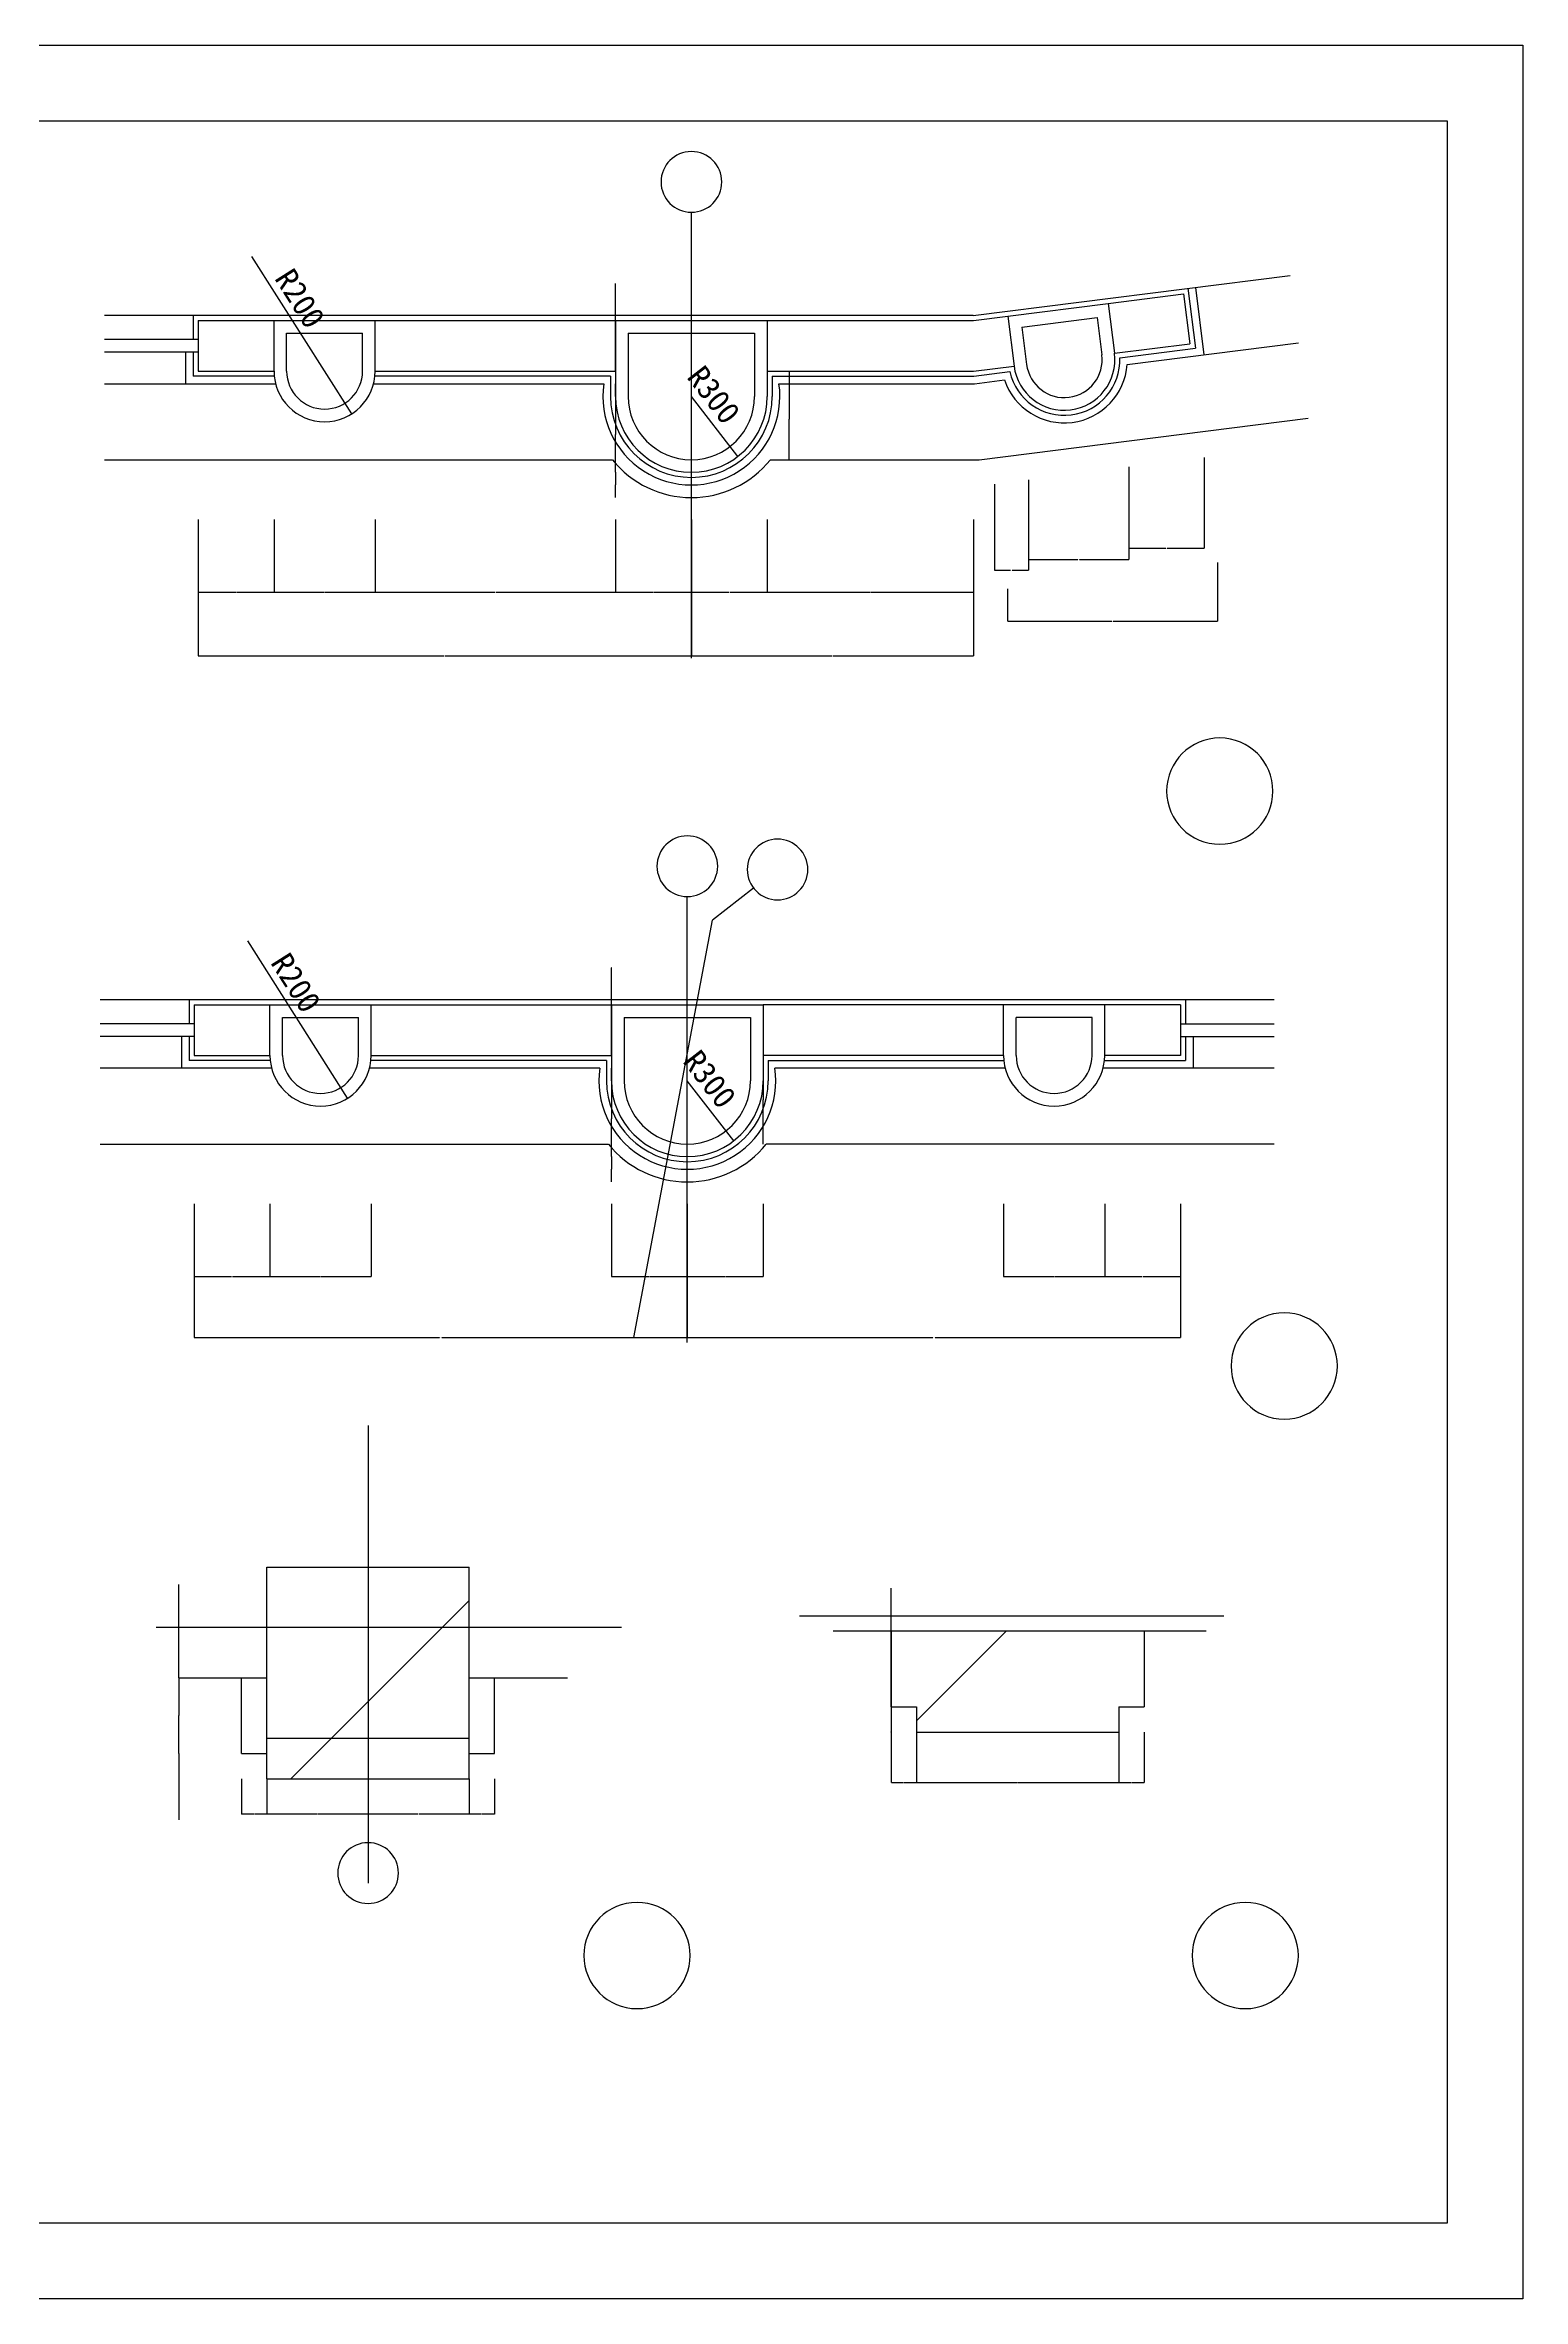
# Model space of a CAD drawing. Header units: metres. Extents: x -2 to 110498, y -28334 to 24454.
# Drawn here: x 55469 to 61312, y 503 to 9413 of the extents above; entities that cross this region are included whole.
import ezdxf

# ---------------------------------------------------------------- set-up
doc = ezdxf.new("R2010")
doc.units = ezdxf.units.M
for name, color, linetype in [('AXIS', 3, 'Continuous'), ('DOTE', 1, 'Continuous'), ('PUB_DIM', 3, 'Continuous'), ('PUB_HATCH', 7, 'Continuous'), ('PUB_TEXT', 7, 'Continuous'), ('TK', 143, 'Continuous'), ('WALL', 255, 'Continuous')]:
    doc.layers.add(name, color=color, linetype=linetype)
doc.dimstyles.get("Standard").update_dxf_attribs({"dimtxt": 2.5, "dimasz": 2.5, "dimexe": 1.25, "dimexo": 0.625, "dimtad": 1, "dimcen": 2.5, "dimazin": 3, "dimtfac": 1, "dimtmove": 0, "dimatfit": 3})

# ---------------------------------------------------------------- blocks, each defined once
blk = doc.blocks.new('_AXISO')
blk.add_circle((0, 0), 0.5)
blk = doc.blocks.new('_INDEX1')
blk.add_lwpolyline([(-0.5, 0, 1), (0.5, 0, 1)], format="xyb", close=True)
blk = doc.blocks.new('*D125')
for p, q in [((57724.14, 8470.64), (57723.89, 8470.64)), ((57724.39, 8324.11), (57724.39, 8470.64)), ((57724.39, 8124.11), (57724.39, 8470.64)), ((57724.39, 8470.64), (57724.39, 8470.64)), ((57724.64, 8470.64), (57724.89, 8470.64))]:
    blk.add_line(p, q)
at = {"layer": 'Defpoints'}
for p in [(57724.39, 8470.64), (57724.39, 8324.11), (57724.39, 8124.11)]:
    blk.add_point(p, dxfattribs=at)
at = {"layer": 'PUB_DIM', "insert": (57724.39, 8471.765), "char_height": 1, "attachment_point": 5}
blk.add_mtext('0', dxfattribs=at)
blk = doc.blocks.new('*D126')
for p, q in [((58411.69, 8124.11), (58411.69, 7934.53)), ((58411.44, 7934.53), (58411.19, 7934.53)), ((58411.69, 7774.11), (58411.69, 7934.53)), ((58411.69, 7934.53), (58411.69, 7934.53)), ((58411.94, 7934.53), (58412.19, 7934.53))]:
    blk.add_line(p, q)
at = {"layer": 'Defpoints'}
for p in [(58411.69, 8124.11), (58411.69, 7934.53), (58411.69, 7774.11)]:
    blk.add_point(p, dxfattribs=at)
at = {"layer": 'PUB_DIM', "insert": (58411.69, 7935.655), "char_height": 1, "attachment_point": 5}
blk.add_mtext('0', dxfattribs=at)
blk = doc.blocks.new('*D127')
for p, q in [((58324.39, 7537.25), (58324.39, 7249.82)), ((59140.39, 7537.25), (59140.39, 7249.82)), ((58324.64, 7249.82), (58730.89, 7249.82)), ((58733.89, 7249.82), (59140.14, 7249.82))]:
    blk.add_line(p, q)
at = {"layer": 'Defpoints'}
for p in [(58324.39, 7537.25), (59140.39, 7537.25), (58324.39, 7249.82)]:
    blk.add_point(p, dxfattribs=at)
at = {"layer": 'PUB_DIM', "insert": (58732.39, 7249.82), "char_height": 1, "attachment_point": 5}
blk.add_mtext('816', dxfattribs=at)
blk = doc.blocks.new('*D128')
for p, q in [((57724.39, 8024.11), (57724.39, 7874.11)), ((57724.14, 7874.11), (57723.89, 7874.11)), ((57724.39, 7724.11), (57724.39, 7874.11)), ((57724.39, 7874.11), (57724.39, 7874.11)), ((57724.64, 7874.11), (57724.89, 7874.11))]:
    blk.add_line(p, q)
at = {"layer": 'Defpoints'}
for p in [(57724.39, 8024.11), (57724.39, 7874.11), (57724.39, 7724.11)]:
    blk.add_point(p, dxfattribs=at)
at = {"layer": 'PUB_DIM', "insert": (57724.39, 7875.235), "char_height": 1, "attachment_point": 5}
blk.add_mtext('0', dxfattribs=at)
blk = doc.blocks.new('*D129')
for p, q in [((56074.39, 7537.25), (56074.39, 7249.82)), ((56374.39, 7537.25), (56374.39, 7249.82)), ((56074.64, 7249.82), (56222.89, 7249.82)), ((56225.89, 7249.82), (56374.14, 7249.82))]:
    blk.add_line(p, q)
at = {"layer": 'Defpoints'}
for p in [(56074.39, 7537.25), (56374.39, 7537.25), (56074.39, 7249.82)]:
    blk.add_point(p, dxfattribs=at)
at = {"layer": 'PUB_DIM', "insert": (56224.39, 7249.82), "char_height": 1, "attachment_point": 5}
blk.add_mtext('300', dxfattribs=at)
blk = doc.blocks.new('*D130')
for p, q in [((57724.14, 7674.11), (57723.89, 7674.11)), ((57724.39, 7724.11), (57724.39, 7674.11)), ((57724.39, 7624.11), (57724.39, 7674.11)), ((57724.39, 7674.11), (57724.39, 7674.11)), ((57724.64, 7674.11), (57724.89, 7674.11))]:
    blk.add_line(p, q)
at = {"layer": 'Defpoints'}
for p in [(57724.39, 7724.11), (57724.39, 7674.11), (57724.39, 7624.11)]:
    blk.add_point(p, dxfattribs=at)
at = {"layer": 'PUB_DIM', "insert": (57724.39, 7675.235), "char_height": 1, "attachment_point": 5}
blk.add_mtext('0', dxfattribs=at)
blk = doc.blocks.new('*D131')
for p, q in [((58024.39, 7537.25), (58024.39, 7249.82)), ((58324.39, 7537.25), (58324.39, 7249.82)), ((58024.64, 7249.82), (58172.89, 7249.82)), ((58175.89, 7249.82), (58324.14, 7249.82))]:
    blk.add_line(p, q)
at = {"layer": 'Defpoints'}
for p in [(58024.39, 7537.25), (58324.39, 7537.25), (58024.39, 7249.82)]:
    blk.add_point(p, dxfattribs=at)
at = {"layer": 'PUB_DIM', "insert": (58174.39, 7249.82), "char_height": 1, "attachment_point": 5}
blk.add_mtext('300', dxfattribs=at)
blk = doc.blocks.new('*D132')
for p, q in [((57724.39, 7537.25), (57724.39, 7249.82)), ((58024.39, 7537.25), (58024.39, 7249.82)), ((57724.64, 7249.82), (57872.89, 7249.82)), ((57875.89, 7249.82), (58024.14, 7249.82))]:
    blk.add_line(p, q)
at = {"layer": 'Defpoints'}
for p in [(57724.39, 7537.25), (58024.39, 7537.25), (57724.39, 7249.82)]:
    blk.add_point(p, dxfattribs=at)
at = {"layer": 'PUB_DIM', "insert": (57874.39, 7249.82), "char_height": 1, "attachment_point": 5}
blk.add_mtext('300', dxfattribs=at)
blk = doc.blocks.new('*D133')
for p, q in [((57724.39, 8124.11), (57724.39, 8074.11)), ((57724.14, 8074.11), (57723.89, 8074.11)), ((57724.39, 8024.11), (57724.39, 8074.11)), ((57724.39, 8074.11), (57724.39, 8074.11)), ((57724.64, 8074.11), (57724.89, 8074.11))]:
    blk.add_line(p, q)
at = {"layer": 'Defpoints'}
for p in [(57724.39, 8124.11), (57724.39, 8074.11), (57724.39, 8024.11)]:
    blk.add_point(p, dxfattribs=at)
at = {"layer": 'PUB_DIM', "insert": (57724.39, 8075.235), "char_height": 1, "attachment_point": 5}
blk.add_mtext('0', dxfattribs=at)
blk = doc.blocks.new('*D134')
for p, q in [((59222.23, 7677.93), (59222.23, 7337.05)), ((59357.15, 7695.02), (59357.15, 7337.05)), ((59222.48, 7337.05), (59286.69, 7337.05)), ((59292.69, 7337.05), (59356.9, 7337.05))]:
    blk.add_line(p, q)
at = {"layer": 'Defpoints'}
for p in [(59222.23, 7677.93), (59357.15, 7695.02), (59222.23, 7337.05)]:
    blk.add_point(p, dxfattribs=at)
at = {"layer": 'PUB_DIM', "insert": (59289.69, 7337.05), "char_height": 1, "attachment_point": 5}
blk.add_mtext('134,92', dxfattribs=at)
blk = doc.blocks.new('*D135')
for p, q in [((59357.15, 7695.02), (59357.15, 7379.77)), ((59753.98, 7745.27), (59753.98, 7379.77)), ((59357.4, 7379.77), (59552.565, 7379.77)), ((59558.565, 7379.77), (59753.73, 7379.77))]:
    blk.add_line(p, q)
at = {"layer": 'Defpoints'}
for p in [(59357.15, 7695.02), (59753.98, 7745.27), (59357.15, 7379.77)]:
    blk.add_point(p, dxfattribs=at)
at = {"layer": 'PUB_DIM', "insert": (59555.565, 7379.77), "char_height": 1, "attachment_point": 5}
blk.add_mtext('396,83', dxfattribs=at)
blk = doc.blocks.new('*D136')
for p, q in [((60051.6, 7782.96), (60051.6, 7423.74)), ((59753.98, 7745.27), (59753.98, 7423.74)), ((59754.23, 7423.74), (59899.79, 7423.74)), ((59905.79, 7423.74), (60051.35, 7423.74))]:
    blk.add_line(p, q)
at = {"layer": 'Defpoints'}
for p in [(60051.6, 7782.96), (59753.98, 7745.27), (59753.98, 7423.74)]:
    blk.add_point(p, dxfattribs=at)
at = {"layer": 'PUB_DIM', "insert": (59902.79, 7423.74), "char_height": 1, "attachment_point": 5}
blk.add_mtext('297,62', dxfattribs=at)
blk = doc.blocks.new('*D137')
for p, q in [((56374.39, 7537.25), (56374.39, 7249.82)), ((56774.39, 7537.25), (56774.39, 7249.82)), ((56374.64, 7249.82), (56572.89, 7249.82)), ((56575.89, 7249.82), (56774.14, 7249.82))]:
    blk.add_line(p, q)
at = {"layer": 'Defpoints'}
for p in [(56374.39, 7537.25), (56774.39, 7537.25), (56374.39, 7249.82)]:
    blk.add_point(p, dxfattribs=at)
at = {"layer": 'PUB_DIM', "insert": (56574.39, 7249.82), "char_height": 1, "attachment_point": 5}
blk.add_mtext('400', dxfattribs=at)
blk = doc.blocks.new('*D138')
for p, q in [((56774.39, 7537.25), (56774.39, 7249.82)), ((57724.39, 7537.25), (57724.39, 7249.82)), ((56774.64, 7249.82), (57247.89, 7249.82)), ((57250.89, 7249.82), (57724.14, 7249.82))]:
    blk.add_line(p, q)
at = {"layer": 'Defpoints'}
for p in [(56774.39, 7537.25), (57724.39, 7537.25), (56774.39, 7249.82)]:
    blk.add_point(p, dxfattribs=at)
at = {"layer": 'PUB_DIM', "insert": (57249.39, 7249.82), "char_height": 1, "attachment_point": 5}
blk.add_mtext('950', dxfattribs=at)
blk = doc.blocks.new('*D140')
for p, q in [((57708.43, 5318.77), (57708.43, 5168.77)), ((57708.18, 5168.77), (57707.93, 5168.77)), ((57708.43, 5018.77), (57708.43, 5168.77)), ((57708.43, 5168.77), (57708.43, 5168.77)), ((57708.68, 5168.77), (57708.93, 5168.77))]:
    blk.add_line(p, q)
at = {"layer": 'Defpoints'}
for p in [(57708.43, 5318.77), (57708.43, 5168.77), (57708.43, 5018.77)]:
    blk.add_point(p, dxfattribs=at)
at = {"layer": 'PUB_DIM', "insert": (57708.43, 5169.895), "char_height": 1, "attachment_point": 5}
blk.add_mtext('0', dxfattribs=at)
blk = doc.blocks.new('*D141')
for p, q in [((57708.18, 5765.3), (57707.93, 5765.3)), ((57708.43, 5618.77), (57708.43, 5765.3)), ((57708.43, 5418.77), (57708.43, 5765.3)), ((57708.43, 5765.3), (57708.43, 5765.3)), ((57708.68, 5765.3), (57708.93, 5765.3))]:
    blk.add_line(p, q)
at = {"layer": 'Defpoints'}
for p in [(57708.43, 5765.3), (57708.43, 5618.77), (57708.43, 5418.77)]:
    blk.add_point(p, dxfattribs=at)
at = {"layer": 'PUB_DIM', "insert": (57708.43, 5766.425), "char_height": 1, "attachment_point": 5}
blk.add_mtext('0', dxfattribs=at)
blk = doc.blocks.new('*D142')
for p, q in [((56358.42, 4831.9), (56358.42, 4544.48)), ((56758.42, 4831.9), (56758.42, 4544.48)), ((56358.67, 4544.48), (56556.92, 4544.48)), ((56559.92, 4544.48), (56758.17, 4544.48))]:
    blk.add_line(p, q)
at = {"layer": 'Defpoints'}
for p in [(56358.42, 4831.9), (56758.42, 4831.9), (56358.42, 4544.48)]:
    blk.add_point(p, dxfattribs=at)
at = {"layer": 'PUB_DIM', "insert": (56558.42, 4544.48), "char_height": 1, "attachment_point": 5}
blk.add_mtext('400', dxfattribs=at)
blk = doc.blocks.new('*D143')
for p, q in [((56058.42, 4831.9), (56058.42, 4544.48)), ((56358.42, 4831.9), (56358.42, 4544.48)), ((56058.67, 4544.48), (56206.92, 4544.48)), ((56209.92, 4544.48), (56358.17, 4544.48))]:
    blk.add_line(p, q)
at = {"layer": 'Defpoints'}
for p in [(56058.42, 4831.9), (56358.42, 4831.9), (56058.42, 4544.48)]:
    blk.add_point(p, dxfattribs=at)
at = {"layer": 'PUB_DIM', "insert": (56208.42, 4544.48), "char_height": 1, "attachment_point": 5}
blk.add_mtext('300', dxfattribs=at)
blk = doc.blocks.new('*D144')
for p, q in [((57708.18, 5368.77), (57707.93, 5368.77)), ((57708.43, 5418.77), (57708.43, 5368.77)), ((57708.43, 5318.77), (57708.43, 5368.77)), ((57708.43, 5368.77), (57708.43, 5368.77)), ((57708.68, 5368.77), (57708.93, 5368.77))]:
    blk.add_line(p, q)
at = {"layer": 'Defpoints'}
for p in [(57708.43, 5418.77), (57708.43, 5368.77), (57708.43, 5318.77)]:
    blk.add_point(p, dxfattribs=at)
at = {"layer": 'PUB_DIM', "insert": (57708.43, 5369.895), "char_height": 1, "attachment_point": 5}
blk.add_mtext('0', dxfattribs=at)
blk = doc.blocks.new('*D145')
for p, q in [((57708.42, 4831.9), (57708.42, 4544.48)), ((58008.42, 4831.9), (58008.42, 4544.48)), ((57708.67, 4544.48), (57856.92, 4544.48)), ((57859.92, 4544.48), (58008.17, 4544.48))]:
    blk.add_line(p, q)
at = {"layer": 'Defpoints'}
for p in [(57708.42, 4831.9), (58008.42, 4831.9), (57708.42, 4544.48)]:
    blk.add_point(p, dxfattribs=at)
at = {"layer": 'PUB_DIM', "insert": (57858.42, 4544.48), "char_height": 1, "attachment_point": 5}
blk.add_mtext('300', dxfattribs=at)
blk = doc.blocks.new('*D146')
for p, q in [((58008.42, 4831.9), (58008.42, 4544.48)), ((58308.42, 4831.9), (58308.42, 4544.48)), ((58008.67, 4544.48), (58156.92, 4544.48)), ((58159.92, 4544.48), (58308.17, 4544.48))]:
    blk.add_line(p, q)
at = {"layer": 'Defpoints'}
for p in [(58008.42, 4831.9), (58308.42, 4831.9), (58008.42, 4544.48)]:
    blk.add_point(p, dxfattribs=at)
at = {"layer": 'PUB_DIM', "insert": (58158.42, 4544.48), "char_height": 1, "attachment_point": 5}
blk.add_mtext('300', dxfattribs=at)
blk = doc.blocks.new('*D148')
for p, q in [((57708.43, 5018.77), (57708.43, 4968.77)), ((57708.18, 4968.77), (57707.93, 4968.77)), ((57708.43, 4918.77), (57708.43, 4968.77)), ((57708.43, 4968.77), (57708.43, 4968.77)), ((57708.68, 4968.77), (57708.93, 4968.77))]:
    blk.add_line(p, q)
at = {"layer": 'Defpoints'}
for p in [(57708.43, 5018.77), (57708.43, 4968.77), (57708.43, 4918.77)]:
    blk.add_point(p, dxfattribs=at)
at = {"layer": 'PUB_DIM', "insert": (57708.43, 4969.895), "char_height": 1, "attachment_point": 5}
blk.add_mtext('0', dxfattribs=at)
blk = doc.blocks.new('*D149')
for p, q in [((59658.43, 4831.9), (59658.43, 4544.48)), ((59958.43, 4831.9), (59958.43, 4544.48)), ((59658.68, 4544.48), (59806.93, 4544.48)), ((59809.93, 4544.48), (59958.18, 4544.48))]:
    blk.add_line(p, q)
at = {"layer": 'Defpoints'}
for p in [(59658.43, 4831.9), (59958.43, 4831.9), (59658.43, 4544.48)]:
    blk.add_point(p, dxfattribs=at)
at = {"layer": 'PUB_DIM', "insert": (59808.43, 4544.48), "char_height": 1, "attachment_point": 5}
blk.add_mtext('300', dxfattribs=at)
blk = doc.blocks.new('*D150')
for p, q in [((59258.43, 4831.9), (59258.43, 4544.48)), ((59658.43, 4831.9), (59658.43, 4544.48)), ((59258.68, 4544.48), (59456.93, 4544.48)), ((59459.93, 4544.48), (59658.18, 4544.48))]:
    blk.add_line(p, q)
at = {"layer": 'Defpoints'}
for p in [(59258.43, 4831.9), (59658.43, 4831.9), (59258.43, 4544.48)]:
    blk.add_point(p, dxfattribs=at)
at = {"layer": 'PUB_DIM', "insert": (59458.43, 4544.48), "char_height": 1, "attachment_point": 5}
blk.add_mtext('400', dxfattribs=at)
blk = doc.blocks.new('*D151')
for p, q in [((58308.43, 5418.77), (58308.43, 5243.77)), ((58308.18, 5243.77), (58307.93, 5243.77)), ((58308.43, 5068.77), (58308.43, 5243.77)), ((58308.43, 5243.77), (58308.43, 5243.77)), ((58308.68, 5243.77), (58308.93, 5243.77))]:
    blk.add_line(p, q)
at = {"layer": 'Defpoints'}
for p in [(58308.43, 5418.77), (58308.43, 5243.77), (58308.43, 5068.77)]:
    blk.add_point(p, dxfattribs=at)
at = {"layer": 'PUB_DIM', "insert": (58308.43, 5244.895), "char_height": 1, "attachment_point": 5}
blk.add_mtext('0', dxfattribs=at)
blk = doc.blocks.new('*D152')
for p, q in [((56074.39, 7285.7), (56074.39, 6998.28)), ((58024.39, 7285.7), (58024.39, 6998.28)), ((56074.64, 6998.28), (57047.39, 6998.28)), ((57051.39, 6998.28), (58024.14, 6998.28))]:
    blk.add_line(p, q)
at = {"layer": 'Defpoints'}
for p in [(56074.39, 7285.7), (58024.39, 7285.7), (56074.39, 6998.28)]:
    blk.add_point(p, dxfattribs=at)
at = {"layer": 'PUB_DIM', "insert": (57049.39, 6998.28), "char_height": 1, "attachment_point": 5}
blk.add_mtext('1950', dxfattribs=at)
blk = doc.blocks.new('*D153')
for p, q in [((58024.39, 7285.7), (58024.39, 6998.28)), ((59140.39, 7285.7), (59140.39, 6998.28)), ((58024.64, 6998.28), (58580.39, 6998.28)), ((58584.39, 6998.28), (59140.14, 6998.28))]:
    blk.add_line(p, q)
at = {"layer": 'Defpoints'}
for p in [(58024.39, 7285.7), (59140.39, 7285.7), (58024.39, 6998.28)]:
    blk.add_point(p, dxfattribs=at)
at = {"layer": 'PUB_DIM', "insert": (58582.39, 6998.28), "char_height": 1, "attachment_point": 5}
blk.add_mtext('1116', dxfattribs=at)
blk = doc.blocks.new('*D154')
for p, q in [((60104.13, 7368.18), (60104.13, 7135.98)), ((59274.76, 7263.15), (59274.76, 7135.98)), ((59275.01, 7135.98), (59686.445, 7135.98)), ((59692.445, 7135.98), (60103.88, 7135.98))]:
    blk.add_line(p, q)
at = {"layer": 'Defpoints'}
for p in [(60104.13, 7368.18), (59274.76, 7263.15), (59274.76, 7135.98)]:
    blk.add_point(p, dxfattribs=at)
at = {"layer": 'PUB_DIM', "insert": (59689.445, 7135.98), "char_height": 1, "attachment_point": 5}
blk.add_mtext('829,37', dxfattribs=at)
blk = doc.blocks.new('*D155')
for p, q in [((56058.42, 4567.4), (56058.42, 4303.55)), ((58008.42, 4567.4), (58008.42, 4303.55)), ((56058.67, 4303.55), (57028.42, 4303.55)), ((57038.42, 4303.55), (58008.17, 4303.55))]:
    blk.add_line(p, q)
at = {"layer": 'Defpoints'}
for p in [(56058.42, 4567.4), (58008.42, 4567.4), (56058.42, 4303.55)]:
    blk.add_point(p, dxfattribs=at)
at = {"layer": 'PUB_DIM', "insert": (57033.42, 4303.55), "char_height": 1, "attachment_point": 5}
blk.add_mtext('1968(2100)', dxfattribs=at)
blk = doc.blocks.new('*D156')
for p, q in [((58008.42, 4567.4), (58008.42, 4303.55)), ((59958.43, 4567.4), (59958.43, 4303.55)), ((58008.67, 4303.55), (58978.425, 4303.55)), ((58988.425, 4303.55), (59958.18, 4303.55))]:
    blk.add_line(p, q)
at = {"layer": 'Defpoints'}
for p in [(58008.42, 4567.4), (59958.43, 4567.4), (58008.42, 4303.55)]:
    blk.add_point(p, dxfattribs=at)
at = {"layer": 'PUB_DIM', "insert": (58983.425, 4303.55), "char_height": 1, "attachment_point": 5}
blk.add_mtext('1968(2100)', dxfattribs=at)
blk = doc.blocks.new('*D177')
for p, q in [((57146.23, 2558.94), (57146.23, 2420.06)), ((57246.23, 2558.94), (57246.23, 2420.06)), ((57194.73, 2420.06), (57145.98, 2420.06)), ((57246.48, 2420.06), (57197.73, 2420.06))]:
    blk.add_line(p, q)
at = {"layer": 'Defpoints'}
for p in [(57146.23, 2558.94), (57246.23, 2558.94), (57246.23, 2420.06)]:
    blk.add_point(p, dxfattribs=at)
at = {"layer": 'PUB_DIM', "insert": (57196.23, 2420.06), "char_height": 1, "attachment_point": 5}
blk.add_mtext('100', dxfattribs=at)
blk = doc.blocks.new('*D178')
for p, q in [((56746.23, 2558.94), (56746.23, 2420.06)), ((57146.23, 2558.94), (57146.23, 2420.06)), ((56944.73, 2420.06), (56745.98, 2420.06)), ((57146.48, 2420.06), (56947.73, 2420.06))]:
    blk.add_line(p, q)
at = {"layer": 'Defpoints'}
for p in [(56746.23, 2558.94), (57146.23, 2558.94), (57146.23, 2420.06)]:
    blk.add_point(p, dxfattribs=at)
at = {"layer": 'PUB_DIM', "insert": (56946.23, 2420.06), "char_height": 1, "attachment_point": 5}
blk.add_mtext('400', dxfattribs=at)
blk = doc.blocks.new('*D179')
for p, q in [((56346.23, 2558.94), (56346.23, 2420.06)), ((56746.23, 2558.94), (56746.23, 2420.06)), ((56544.73, 2420.06), (56345.98, 2420.06)), ((56746.48, 2420.06), (56547.73, 2420.06))]:
    blk.add_line(p, q)
at = {"layer": 'Defpoints'}
for p in [(56346.23, 2558.94), (56746.23, 2558.94), (56746.23, 2420.06)]:
    blk.add_point(p, dxfattribs=at)
at = {"layer": 'PUB_DIM', "insert": (56546.23, 2420.06), "char_height": 1, "attachment_point": 5}
blk.add_mtext('400', dxfattribs=at)
blk = doc.blocks.new('*D180')
for p, q in [((56246.23, 2558.94), (56246.23, 2420.06)), ((56346.23, 2558.94), (56346.23, 2420.06)), ((56294.73, 2420.06), (56245.98, 2420.06)), ((56346.48, 2420.06), (56297.73, 2420.06))]:
    blk.add_line(p, q)
at = {"layer": 'Defpoints'}
for p in [(56246.23, 2558.94), (56346.23, 2558.94), (56346.23, 2420.06)]:
    blk.add_point(p, dxfattribs=at)
at = {"layer": 'PUB_DIM', "insert": (56296.23, 2420.06), "char_height": 1, "attachment_point": 5}
blk.add_mtext('100', dxfattribs=at)
blk = doc.blocks.new('*D181')
for p, q in [((55998.48, 3327.11), (55998.23, 3327.11)), ((55998.73, 3158.94), (55998.73, 3327.11)), ((55998.73, 2958.94), (55998.73, 3327.11)), ((55998.73, 3327.11), (55998.73, 3327.11)), ((55998.98, 3327.11), (55999.23, 3327.11))]:
    blk.add_line(p, q)
at = {"layer": 'Defpoints'}
for p in [(55998.73, 3327.11), (55998.73, 3158.94), (55998.73, 2958.94)]:
    blk.add_point(p, dxfattribs=at)
at = {"layer": 'PUB_DIM', "insert": (55998.73, 3328.235), "char_height": 1, "attachment_point": 5}
blk.add_mtext('0', dxfattribs=at)
blk = doc.blocks.new('*D182')
for p, q in [((55998.73, 2958.94), (55998.73, 2808.94)), ((55998.48, 2808.94), (55998.23, 2808.94)), ((55998.73, 2658.94), (55998.73, 2808.94)), ((55998.73, 2808.94), (55998.73, 2808.94)), ((55998.98, 2808.94), (55999.23, 2808.94))]:
    blk.add_line(p, q)
at = {"layer": 'Defpoints'}
for p in [(55998.73, 2958.94), (55998.73, 2808.94), (55998.73, 2658.94)]:
    blk.add_point(p, dxfattribs=at)
at = {"layer": 'PUB_DIM', "insert": (55998.73, 2810.065), "char_height": 1, "attachment_point": 5}
blk.add_mtext('0', dxfattribs=at)
blk = doc.blocks.new('*D183')
for p, q in [((55998.73, 2658.94), (55998.73, 2397.62)), ((55998.73, 2558.94), (55998.73, 2397.62)), ((55998.48, 2397.62), (55998.23, 2397.62)), ((55998.73, 2397.62), (55998.73, 2397.62)), ((55998.98, 2397.62), (55999.23, 2397.62))]:
    blk.add_line(p, q)
at = {"layer": 'Defpoints'}
for p in [(55998.73, 2658.94), (55998.73, 2558.94), (55998.73, 2397.62)]:
    blk.add_point(p, dxfattribs=at)
at = {"layer": 'PUB_DIM', "insert": (55998.73, 2398.745), "char_height": 1, "attachment_point": 5}
blk.add_mtext('0', dxfattribs=at)
blk = doc.blocks.new('*D184')
for p, q in [((58814.59, 3312.32), (58814.34, 3312.32)), ((58814.84, 3144.15), (58814.84, 3312.32)), ((58814.84, 2844.15), (58814.84, 3312.32)), ((58814.84, 3312.32), (58814.84, 3312.32)), ((58815.09, 3312.32), (58815.34, 3312.32))]:
    blk.add_line(p, q)
at = {"layer": 'Defpoints'}
for p in [(58814.84, 3312.32), (58814.84, 3144.15), (58814.84, 2844.15)]:
    blk.add_point(p, dxfattribs=at)
at = {"layer": 'PUB_DIM', "insert": (58814.84, 3313.445), "char_height": 1, "attachment_point": 5}
blk.add_mtext('0', dxfattribs=at)
blk = doc.blocks.new('*D185')
for p, q in [((58814.84, 2844.15), (58814.84, 2745.01)), ((58814.59, 2745.01), (58814.34, 2745.01)), ((58814.84, 2744.15), (58814.84, 2745.01)), ((58814.84, 2745.01), (58814.84, 2745.01)), ((58815.09, 2745.01), (58815.34, 2745.01))]:
    blk.add_line(p, q)
at = {"layer": 'Defpoints'}
for p in [(58814.84, 2844.15), (58814.84, 2745.01), (58814.84, 2744.15)]:
    blk.add_point(p, dxfattribs=at)
at = {"layer": 'PUB_DIM', "insert": (58814.84, 2746.135), "char_height": 1, "attachment_point": 5}
blk.add_mtext('0', dxfattribs=at)
blk = doc.blocks.new('*D186')
for p, q in [((58814.84, 2744.15), (58814.84, 2544.8)), ((58914.84, 2744.15), (58914.84, 2544.8)), ((58815.09, 2544.8), (58863.34, 2544.8)), ((58866.34, 2544.8), (58914.59, 2544.8))]:
    blk.add_line(p, q)
at = {"layer": 'Defpoints'}
for p in [(58814.84, 2744.15), (58914.84, 2744.15), (58814.84, 2544.8)]:
    blk.add_point(p, dxfattribs=at)
at = {"layer": 'PUB_DIM', "insert": (58864.84, 2544.8), "char_height": 1, "attachment_point": 5}
blk.add_mtext('100', dxfattribs=at)
blk = doc.blocks.new('*D187')
for p, q in [((58914.84, 2744.15), (58914.84, 2544.8)), ((59714.84, 2744.15), (59714.84, 2544.8)), ((58915.09, 2544.8), (59313.34, 2544.8)), ((59316.34, 2544.8), (59714.59, 2544.8))]:
    blk.add_line(p, q)
at = {"layer": 'Defpoints'}
for p in [(58914.84, 2744.15), (59714.84, 2744.15), (58914.84, 2544.8)]:
    blk.add_point(p, dxfattribs=at)
at = {"layer": 'PUB_DIM', "insert": (59314.84, 2544.8), "char_height": 1, "attachment_point": 5}
blk.add_mtext('800', dxfattribs=at)
blk = doc.blocks.new('*D188')
for p, q in [((59714.84, 2744.15), (59714.84, 2544.8)), ((59814.84, 2744.15), (59814.84, 2544.8)), ((59715.09, 2544.8), (59763.34, 2544.8)), ((59766.34, 2544.8), (59814.59, 2544.8))]:
    blk.add_line(p, q)
at = {"layer": 'Defpoints'}
for p in [(59714.84, 2744.15), (59814.84, 2744.15), (59714.84, 2544.8)]:
    blk.add_point(p, dxfattribs=at)
at = {"layer": 'PUB_DIM', "insert": (59764.84, 2544.8), "char_height": 1, "attachment_point": 5}
blk.add_mtext('100', dxfattribs=at)

msp = doc.modelspace()

# ---------------------------------------------------------------- hatches: boundary and pattern name
at = {"layer": 'PUB_HATCH'}
h = msp.add_hatch(dxfattribs=at)
h.set_pattern_fill('AN31C', scale=500)
h.set_pattern_definition([(45, (0, 0), (-1122.53, 1122.53), [])])
h.paths.add_polyline_path([(56746.23, 3158.94), (56346.23, 3158.94), (56346.23, 2719.93), (56746.23, 2719.93)])
h.paths.add_polyline_path([(56746.23, 3395.41), (56346.23, 3395.41), (56346.23, 3158.94), (56746.23, 3158.94)])
h.paths.add_polyline_path([(57146.23, 3395.41), (56746.23, 3395.41), (56746.23, 3158.94), (57146.23, 3158.94)])
h.paths.add_polyline_path([(57146.23, 3158.94), (56746.23, 3158.94), (56746.23, 2719.93), (57146.23, 2719.93)])
h = msp.add_hatch(dxfattribs=at)
h.set_pattern_fill('ANSI31', scale=500)
h.paths.add_polyline_path([(59814.84, 3144.15), (58814.84, 3144.15), (58814.84, 2844.15), (58914.84, 2844.15), (58914.84, 2744.15), (59714.84, 2744.15), (59714.84, 2844.15), (59814.84, 2844.15)])
h = msp.add_hatch(dxfattribs=at)
h.set_pattern_fill('ANSI31', scale=500)
h.paths.add_polyline_path([(56746.23, 2719.93), (56346.23, 2719.93), (56346.23, 2558.94), (56746.23, 2558.94)])
h.paths.add_polyline_path([(56346.23, 2958.94), (56246.23, 2958.94), (56246.23, 2658.94), (56346.23, 2658.94)])
h.paths.add_polyline_path([(57146.23, 2719.93), (56746.23, 2719.93), (56746.23, 2558.94), (57146.23, 2558.94)])
h.paths.add_polyline_path([(57246.23, 2958.94), (57146.23, 2958.94), (57146.23, 2719.93), (57146.23, 2658.94), (57246.23, 2658.94)])

# ---------------------------------------------------------------- linework, layer by layer
for p, q in [((59139.13, 8344.11), (60391.13, 8502.67)), ((59987.1, 8451.5), (60017.05, 8214.97)), ((60016.86, 8455.27), (60050.58, 8188.98)), ((59139.13, 8344.11), (55703.68, 8344.11)), ((56054.39, 8344.11), (56054.39, 8249.11)), ((56074.39, 8249.11), (55703.68, 8249.11)), ((56074.39, 8199.11), (55703.68, 8199.11)), ((56024.39, 8199.11), (56024.39, 8074.11)), ((56054.39, 8199.11), (56054.39, 8104.11)), ((59718.52, 8177.17), (60017.05, 8214.97)), ((59747.95, 8150.65), (60424.86, 8236.38)), ((59141.65, 8104.11), (59283.82, 8122.11)), ((55703.68, 8074.11), (56380.74, 8074.11)), ((56375.39, 8104.11), (56054.39, 8104.11)), ((56768.04, 8074.11), (57677.98, 8074.11)), ((57704.39, 8104.11), (56773.39, 8104.11)), ((57704.39, 8104.11), (57704.39, 8024.11)), ((58344.39, 8104.11), (59141.65, 8104.11)), ((58344.39, 8104.11), (58344.39, 8024.11)), ((58370.8, 8074.11), (59143.55, 8074.11)), ((59143.55, 8074.11), (59261.93, 8089.1)), ((59162.47, 7774.11), (60462.55, 7938.75)), ((55703.68, 7774.11), (57712.14, 7774.11)), ((58336.64, 7774.11), (59162.47, 7774.11)), ((60329.13, 5638.77), (55687.72, 5638.77)), ((56038.42, 5638.77), (56038.42, 5543.77)), ((59978.43, 5638.77), (59978.43, 5543.77)), ((56058.42, 5543.77), (55687.72, 5543.77)), ((59958.43, 5543.77), (60329.13, 5543.77)), ((56058.42, 5493.77), (55687.72, 5493.77)), ((56008.42, 5493.77), (56008.42, 5368.77)), ((56038.42, 5493.77), (56038.42, 5398.77)), ((59958.43, 5493.77), (60329.13, 5493.77)), ((59978.43, 5493.77), (59978.43, 5398.77)), ((60008.43, 5493.77), (60008.43, 5368.77)), ((56364.77, 5368.77), (55687.72, 5368.77)), ((56359.43, 5398.77), (56038.42, 5398.77)), ((57662.02, 5368.77), (56752.07, 5368.77)), ((57688.43, 5398.77), (56757.42, 5398.77)), ((57688.43, 5398.77), (57688.43, 5318.77)), ((58328.43, 5398.77), (58328.43, 5318.77)), ((58328.43, 5398.77), (59259.43, 5398.77)), ((59264.78, 5368.77), (58354.84, 5368.77)), ((60329.13, 5368.77), (59652.08, 5368.77)), ((59657.43, 5398.77), (59978.43, 5398.77)), ((55687.72, 5068.77), (57696.18, 5068.77)), ((60329.13, 5068.77), (58320.68, 5068.77))]:
    msp.add_line(p, q)
for centre, radius, start, end in [((59498.66, 8169.48), 250, 198.75, 355.68), ((59498.66, 8169.48), 220, 192.43, 2), ((58024.39, 8024.11), 350, 171.79, 8.21), ((58024.39, 8024.11), 320, 180, 0), ((58024.39, 8024.11), 400, 218.68, 321.32), ((58008.43, 5318.77), 350, 171.79, 8.21), ((58008.43, 5318.77), 320, 180, 0), ((58008.43, 5318.77), 400, 218.68, 321.32)]:
    msp.add_arc(centre, radius, start, end)
at = {"layer": 'DOTE'}
for p, q in [((58024.39, 6989.53), (58024.39, 8752.16)), ((58270.41, 6080.17), (58108, 5953.56)), ((58008.43, 4284.19), (58008.43, 6046.82)), ((57796.46, 4304.03), (58108, 5953.56)), ((56746.23, 3956.27), (56746.23, 2146.68)), ((55908.73, 3158.94), (57748.04, 3158.94)), ((58452.26, 3204.02), (60129.09, 3204.02))]:
    msp.add_line(p, q, dxfattribs=at)
at = {"layer": 'PUB_DIM'}
for p, q in [((56681.42, 7955.16), (56286.94, 8577.87)), ((58208.17, 7786.99), (58024.39, 8024.11)), ((56665.45, 5249.81), (56270.97, 5872.52)), ((58192.2, 5081.64), (58008.43, 5318.77))]:
    msp.add_line(p, q, dxfattribs=at)
at = {"layer": 'TK'}
for points in [[(48711.95, 503.12), (48711.95, 9413.12), (61311.95, 9413.12), (61311.95, 503.12)], [(49461.95, 803.12), (49461.95, 9113.12), (61011.95, 9113.12), (61011.95, 803.12)]]:
    msp.add_lwpolyline(points, close=True, dxfattribs=at)
msp.add_lwpolyline([(49461.95, 9113.12), (61011.95, 9113.12), (61011.95, 803.12), (49461.95, 803.12), (49461.95, 9113.12)], dxfattribs=at)
at = {"layer": 'WALL'}
for p, q in [((59275.31, 8341.2), (59672.15, 8391.45)), ((59672.15, 8391.45), (59969.77, 8429.14)), ((59672.15, 8391.45), (59697.07, 8194.61)), ((59969.77, 8429.14), (59994.7, 8232.3)), ((56074.39, 8324.11), (56074.39, 8124.11)), ((56074.39, 8324.11), (56374.39, 8324.11)), ((56374.39, 8124.11), (56374.39, 8324.11)), ((56374.39, 8324.11), (56774.39, 8324.11)), ((56774.39, 8124.11), (56774.39, 8324.11)), ((56774.39, 8324.11), (57724.39, 8324.11)), ((57724.39, 8324.11), (58324.39, 8324.11)), ((57724.39, 8324.11), (57724.39, 8024.11)), ((58324.39, 8324.11), (59140.39, 8324.11)), ((58324.39, 8324.11), (58324.39, 8024.11)), ((59140.39, 8324.11), (59275.31, 8341.2)), ((59275.31, 8341.2), (59300.24, 8144.35)), ((59331.2, 8297.87), (59628.82, 8335.57)), ((59331.2, 8297.87), (59349.85, 8150.63)), ((59628.82, 8335.57), (59647.47, 8188.33)), ((56424.39, 8274.11), (56724.39, 8274.11)), ((56424.39, 8124.11), (56424.39, 8274.11)), ((56724.39, 8124.11), (56724.39, 8274.11)), ((57774.39, 8274.11), (58274.39, 8274.11)), ((57774.39, 8274.11), (57774.39, 8024.11)), ((58274.39, 8274.11), (58274.39, 8024.11)), ((59697.07, 8194.61), (59994.7, 8232.3)), ((56074.39, 8124.11), (56374.39, 8124.11)), ((56774.39, 8124.11), (57724.39, 8124.11)), ((58324.39, 8124.11), (59140.39, 8124.11)), ((59140.39, 8124.11), (59300.24, 8144.35)), ((56058.42, 5618.77), (56358.42, 5618.77)), ((56058.42, 5618.77), (56058.42, 5418.77)), ((56358.42, 5618.77), (56758.42, 5618.77)), ((56358.42, 5418.77), (56358.42, 5618.77)), ((56758.42, 5418.77), (56758.42, 5618.77)), ((56758.42, 5618.77), (57708.43, 5618.77)), ((57708.43, 5618.77), (58308.43, 5618.77)), ((57708.43, 5618.77), (57708.43, 5318.77)), ((58308.43, 5618.77), (58308.43, 5318.77)), ((59258.43, 5618.77), (58308.43, 5618.77)), ((59658.43, 5618.77), (59258.43, 5618.77)), ((59258.43, 5418.77), (59258.43, 5618.77)), ((59658.43, 5418.77), (59658.43, 5618.77)), ((59958.43, 5618.77), (59658.43, 5618.77)), ((59958.43, 5618.77), (59958.43, 5418.77)), ((56408.42, 5418.77), (56408.42, 5568.77)), ((56408.42, 5568.77), (56708.42, 5568.77)), ((56708.42, 5418.77), (56708.42, 5568.77)), ((57758.43, 5568.77), (58258.43, 5568.77)), ((57758.43, 5568.77), (57758.43, 5318.77)), ((58258.43, 5568.77), (58258.43, 5318.77)), ((59608.43, 5568.77), (59308.43, 5568.77)), ((59308.43, 5418.77), (59308.43, 5568.77)), ((59608.43, 5418.77), (59608.43, 5568.77)), ((56058.42, 5418.77), (56358.42, 5418.77)), ((56758.42, 5418.77), (57708.43, 5418.77)), ((59258.43, 5418.77), (58308.43, 5418.77)), ((59958.43, 5418.77), (59658.43, 5418.77)), ((56346.23, 2719.93), (56346.23, 3395.41)), ((56346.23, 3395.41), (57146.23, 3395.41)), ((57146.23, 2719.93), (57146.23, 3395.41)), ((55998.73, 3158.94), (56346.23, 3158.94)), ((57146.23, 3158.94), (57534.82, 3158.94)), ((58584.85, 3144.15), (60059.07, 3144.15)), ((58814.84, 3144.15), (58814.84, 2844.15)), ((59814.84, 3144.15), (59814.84, 2844.15)), ((55998.73, 2958.94), (56346.23, 2958.94)), ((56246.23, 2658.94), (56246.23, 2958.94)), ((56346.23, 2558.94), (56346.23, 2958.94)), ((57146.23, 2958.94), (57534.82, 2958.94)), ((57146.23, 2558.94), (57146.23, 2958.94)), ((57246.23, 2658.94), (57246.23, 2958.94)), ((58814.84, 2844.15), (58914.84, 2844.15)), ((58914.84, 2844.15), (58914.84, 2744.15)), ((59714.84, 2844.15), (59814.84, 2844.15)), ((59714.84, 2844.15), (59714.84, 2744.15)), ((56346.23, 2719.93), (57146.23, 2719.93)), ((58914.84, 2744.15), (59714.84, 2744.15)), ((56246.23, 2658.94), (56346.23, 2658.94)), ((57146.23, 2658.94), (57246.23, 2658.94)), ((56346.23, 2558.94), (57146.23, 2558.94))]:
    msp.add_line(p, q, dxfattribs=at)
for centre, radius, start, end in [((56574.39, 8124.11), 200, 180, 0), ((56574.39, 8124.11), 150, 180, 0), ((59498.66, 8169.48), 200, 187.22, 7.22), ((59498.66, 8169.48), 150, 187.22, 7.22), ((58024.39, 8024.11), 300, 180, 0), ((58024.39, 8024.11), 250, 180, 0), ((56558.42, 5418.77), 200, 180, 0), ((56558.42, 5418.77), 150, 180, 0), ((59458.43, 5418.77), 200, 180, 0), ((59458.43, 5418.77), 150, 180, 0), ((58008.43, 5318.77), 300, 180, 0), ((58008.43, 5318.77), 250, 180, 0)]:
    msp.add_arc(centre, radius, start, end, dxfattribs=at)

# ---------------------------------------------------------------- block references
at = {"layer": 'AXIS', "xscale": -240, "yscale": 240, "zscale": 240}
for p in [(58024.39, 8872.16), (58008.43, 6166.82)]:
    msp.add_blockref('_AXISO', p, dxfattribs=at)
for p, rotation in [((58365.04, 6153.95), 349.3), ((56746.23, 2186.68), 180)]:
    msp.add_blockref('_AXISO', p, dxfattribs=dict(at, rotation=rotation))
at = {"layer": 'PUB_TEXT', "xscale": 420, "yscale": 420, "zscale": 420}
for p in [(60113.47, 6463.9), (60368.34, 4191.33), (57809.53, 1860.63), (60214.22, 1860.63)]:
    msp.add_blockref('_INDEX1', p, dxfattribs=at)

# ---------------------------------------------------------------- texts
at = {"layer": 'PUB_DIM'}
for s, rotation, p in [('R200', 302.35, (56373.97, 8490.94)), ('R300', 307.78, (58003.04, 8099.82)), ('R200', 302.35, (56358, 5785.6)), ('R300', 307.78, (57987.07, 5394.48))]:
    msp.add_text(s, height=90, rotation=rotation, dxfattribs=at).set_placement(p)

# ---------------------------------------------------------------- dimensions: what is measured, and where the dimension line sits
for base, p1, p2, picture, middle in [((57724.39, 8470.64), (57724.39, 8324.11), (57724.39, 8124.11), '*D125', (57724.39, 8471.765)), ((57724.39, 8074.11), (57724.39, 8124.11), (57724.39, 8024.11), '*D133', (57724.39, 8075.235)), ((58411.69, 7934.53), (58411.69, 8124.11), (58411.69, 7774.11), '*D126', (58411.69, 7935.655)), ((57724.39, 7874.11), (57724.39, 8024.11), (57724.39, 7724.11), '*D128', (57724.39, 7875.235)), ((59753.98, 7423.74), (59753.98, 7745.27), (60051.6, 7782.96), '*D136', (59902.79, 7423.74)), ((57724.39, 7674.11), (57724.39, 7724.11), (57724.39, 7624.11), '*D130', (57724.39, 7675.235)), ((59222.23, 7337.05), (59222.23, 7677.93), (59357.15, 7695.02), '*D134', (59289.69, 7337.05)), ((59357.15, 7379.77), (59357.15, 7695.02), (59753.98, 7745.27), '*D135', (59555.565, 7379.77)), ((56074.39, 7249.82), (56074.39, 7537.25), (56374.39, 7537.25), '*D129', (56224.39, 7249.82)), ((56374.39, 7249.82), (56374.39, 7537.25), (56774.39, 7537.25), '*D137', (56574.39, 7249.82)), ((56774.39, 7249.82), (56774.39, 7537.25), (57724.39, 7537.25), '*D138', (57249.39, 7249.82)), ((57724.39, 7249.82), (57724.39, 7537.25), (58024.39, 7537.25), '*D132', (57874.39, 7249.82)), ((58024.39, 7249.82), (58024.39, 7537.25), (58324.39, 7537.25), '*D131', (58174.39, 7249.82)), ((58324.39, 7249.82), (58324.39, 7537.25), (59140.39, 7537.25), '*D127', (58732.39, 7249.82)), ((59274.76, 7135.98), (59274.76, 7263.15), (60104.13, 7368.18), '*D154', (59689.445, 7135.98)), ((56074.39, 6998.28), (56074.39, 7285.7), (58024.39, 7285.7), '*D152', (57049.39, 6998.28)), ((58024.39, 6998.28), (58024.39, 7285.7), (59140.39, 7285.7), '*D153', (58582.39, 6998.28)), ((57708.43, 5765.3), (57708.43, 5618.77), (57708.43, 5418.77), '*D141', (57708.43, 5766.425)), ((57708.43, 5368.77), (57708.43, 5418.77), (57708.43, 5318.77), '*D144', (57708.43, 5369.895)), ((58308.43, 5243.77), (58308.43, 5068.77), (58308.43, 5418.77), '*D151', (58308.43, 5244.895)), ((57708.43, 5168.77), (57708.43, 5318.77), (57708.43, 5018.77), '*D140', (57708.43, 5169.895)), ((57708.43, 4968.77), (57708.43, 5018.77), (57708.43, 4918.77), '*D148', (57708.43, 4969.895)), ((56058.42, 4544.48), (56058.42, 4831.9), (56358.42, 4831.9), '*D143', (56208.42, 4544.48)), ((56358.42, 4544.48), (56358.42, 4831.9), (56758.42, 4831.9), '*D142', (56558.42, 4544.48)), ((57708.42, 4544.48), (57708.42, 4831.9), (58008.42, 4831.9), '*D145', (57858.42, 4544.48)), ((58008.42, 4544.48), (58008.42, 4831.9), (58308.42, 4831.9), '*D146', (58158.42, 4544.48)), ((59258.43, 4544.48), (59258.43, 4831.9), (59658.43, 4831.9), '*D150', (59458.43, 4544.48)), ((59658.43, 4544.48), (59658.43, 4831.9), (59958.43, 4831.9), '*D149', (59808.43, 4544.48)), ((55998.73, 3327.11), (55998.73, 3158.94), (55998.73, 2958.94), '*D181', (55998.73, 3328.235)), ((58814.84, 3312.32), (58814.84, 3144.15), (58814.84, 2844.15), '*D184', (58814.84, 3313.445)), ((55998.73, 2808.94), (55998.73, 2958.94), (55998.73, 2658.94), '*D182', (55998.73, 2810.065)), ((58814.84, 2745.01), (58814.84, 2844.15), (58814.84, 2744.15), '*D185', (58814.84, 2746.135)), ((58814.84, 2544.8), (58814.84, 2744.15), (58914.84, 2744.15), '*D186', (58864.84, 2544.8)), ((58914.84, 2544.8), (58914.84, 2744.15), (59714.84, 2744.15), '*D187', (59314.84, 2544.8)), ((59714.84, 2544.8), (59714.84, 2744.15), (59814.84, 2744.15), '*D188', (59764.84, 2544.8)), ((55998.73, 2397.62), (55998.73, 2658.94), (55998.73, 2558.94), '*D183', (55998.73, 2398.745)), ((56346.23, 2420.06), (56346.23, 2558.94), (56246.23, 2558.94), '*D180', (56296.23, 2420.06)), ((56746.23, 2420.06), (56746.23, 2558.94), (56346.23, 2558.94), '*D179', (56546.23, 2420.06)), ((57146.23, 2420.06), (57146.23, 2558.94), (56746.23, 2558.94), '*D178', (56946.23, 2420.06)), ((57246.23, 2420.06), (57246.23, 2558.94), (57146.23, 2558.94), '*D177', (57196.23, 2420.06))]:
    dim = msp.add_linear_dim(base=base, p1=p1, p2=p2, dimstyle='Standard', dxfattribs=at)
    dim.commit()
    dim.dimension.update_dxf_attribs({"geometry": picture, "text_midpoint": middle})
for base, p1, p2, picture, middle in [((56058.42, 4303.55), (56058.42, 4567.4), (58008.42, 4567.4), '*D155', (57033.42, 4303.55)), ((58008.42, 4303.55), (58008.42, 4567.4), (59958.43, 4567.4), '*D156', (58983.425, 4303.55))]:
    dim = msp.add_linear_dim(base=base, p1=p1, p2=p2, text='1968(2100)', dimstyle='Standard', dxfattribs=at)
    dim.commit()
    dim.dimension.update_dxf_attribs({"geometry": picture, "text_midpoint": middle})

doc.saveas('drawing.dxf')
